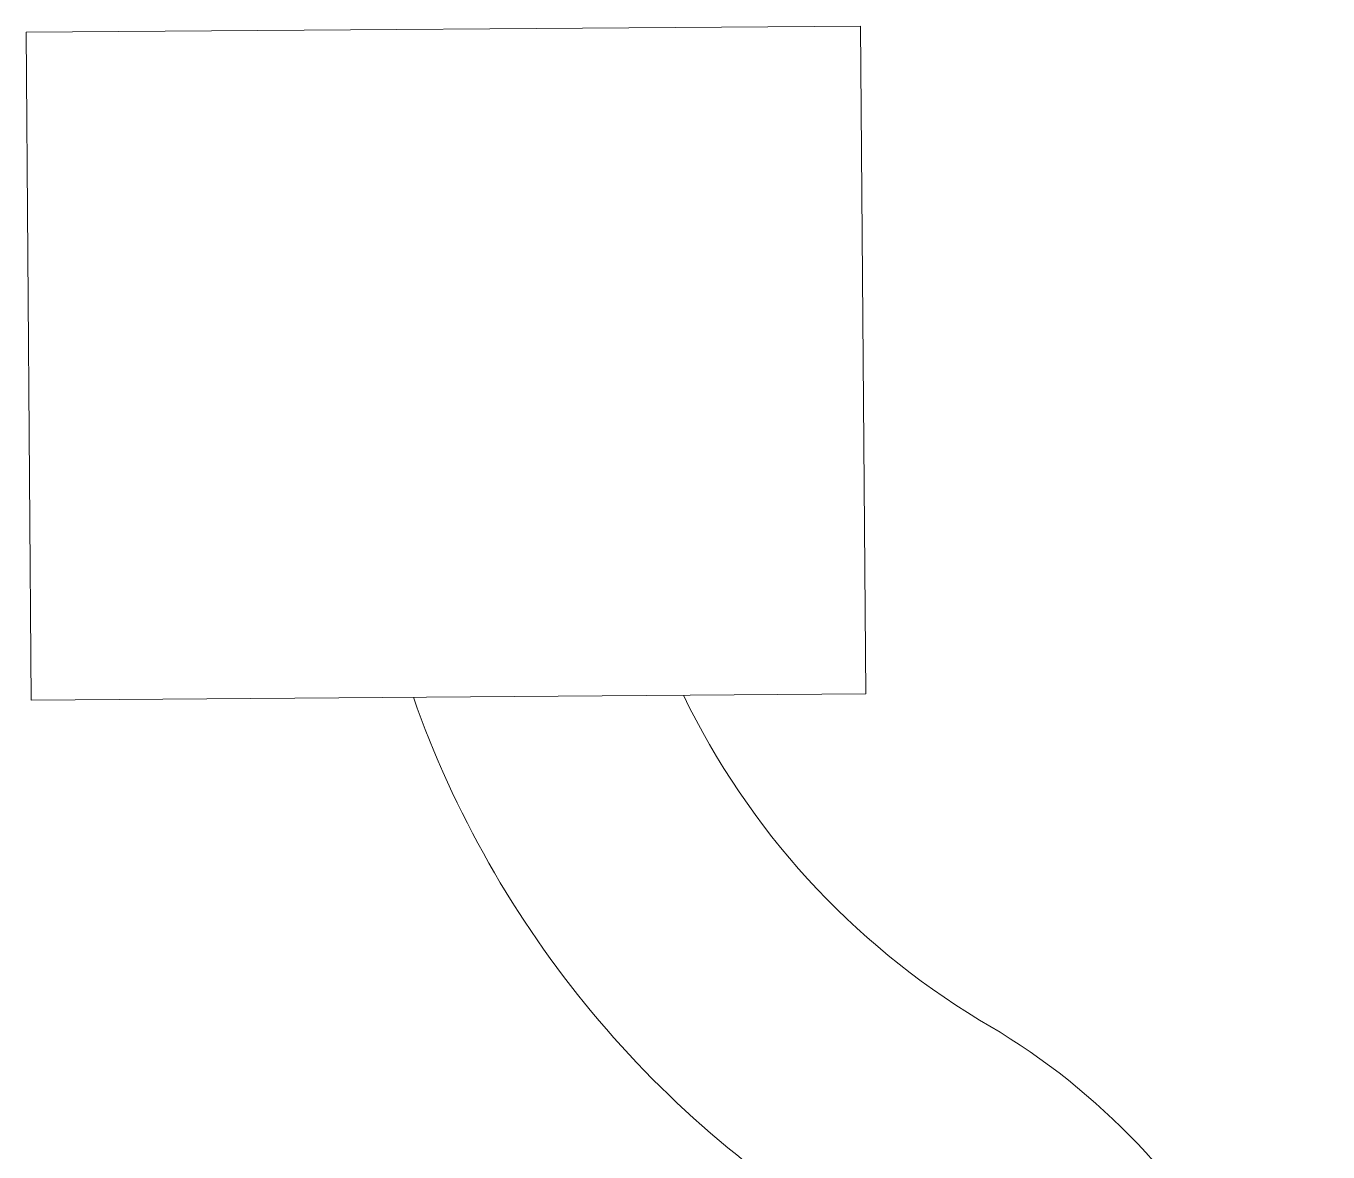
# Model space of a CAD drawing. Header units: metres. Extents: x 610261 to 617471, y 1314831 to 1317846.
# Drawn here: x 614748.48 to 614756.28, y 1316825.78 to 1316832.52 of the extents above; entities that cross this region are included whole.
import ezdxf

# ---------------------------------------------------------------- set-up
doc = ezdxf.new("R2010")
doc.units = ezdxf.units.M
doc.layers.add('CVL_CUADCON_LIN', color=8, linetype='Continuous')
doc.layers.add('Nivel', color=2, linetype='Continuous')

# ---------------------------------------------------------------- blocks, each defined once
blk = doc.blocks.new('232')
at = {"layer": 'Nivel', "color": 1, "lineweight": 0}
for p, q in [((605617.6352, 1318529.7184), (605622.6351, 1318529.7561)), ((605617.6653, 1318525.7185), (605617.6352, 1318529.7184)), ((605622.6351, 1318529.7561), (605622.6652, 1318525.7562)), ((605622.6652, 1318525.7562), (605617.6653, 1318525.7185))]:
    blk.add_line(p, q, dxfattribs=at)
for points in [[(605625.4315, 1318520.0481, 0.279977), (605623.3464, 1318523.8023, -0.144657), (605621.5729, 1318525.7479, -0.144657)], [(605623.9282, 1318520.0251, 0.279084), (605622.6815, 1318522.453, -0.179178), (605619.9554, 1318525.7358, -0.179178)]]:
    blk.add_lwpolyline(points, format="xyb", dxfattribs=at)

msp = doc.modelspace()

# ---------------------------------------------------------------- block references
at = {"layer": 'CVL_CUADCON_LIN', "lineweight": 0}
msp.add_blockref('232', (9130.84291, -1697.23222), dxfattribs=at)

doc.saveas('drawing.dxf')
